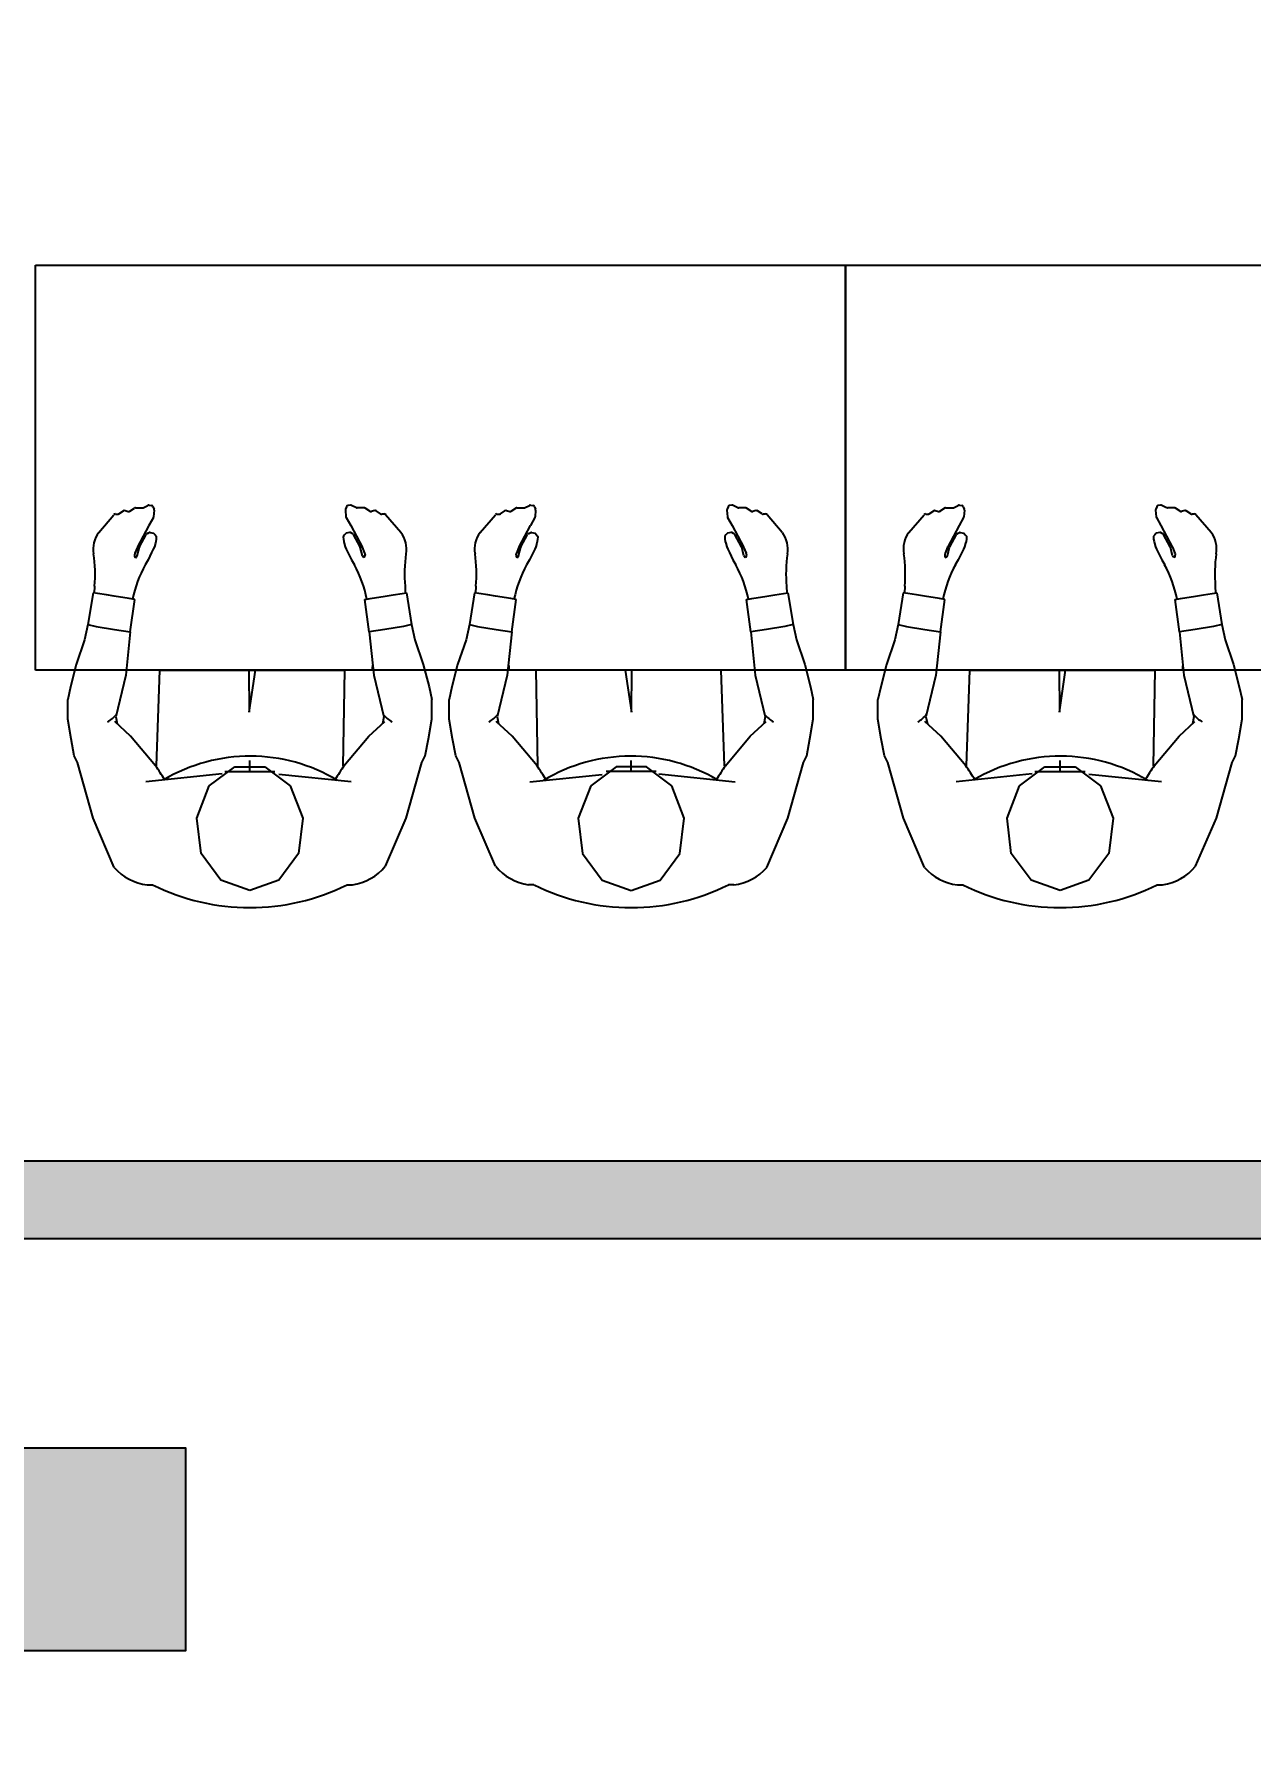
# Model space of a CAD drawing. Header units: metres. Extents: x -1 to 148, y 0 to 108.
# Drawn here: x 34.954 to 36.755, y 93.556 to 96.095 of the extents above; entities that cross this region are included whole.
import ezdxf

# ---------------------------------------------------------------- set-up
doc = ezdxf.new("R2010")
doc.units = ezdxf.units.M
doc.header["$MEASUREMENT"] = 0
doc.header["$PDSIZE"] = -2
doc.layers.get('0').update_dxf_attribs({"linetype": 'CONTINUOUS'})
doc.layers.get('DEFPOINTS').update_dxf_attribs({"linetype": 'CONTINUOUS'})
for name, color, linetype in [('AUSSENWAND_STUETZE', 7, 'CONTINUOUS'), ('AUSSENWAND_STUETZE_FILLING', 7, 'CONTINUOUS'), ('BEMASZUNG', 8, 'CONTINUOUS'), ('INNENWAND', 7, 'CONTINUOUS'), ('INNENWAND_FILLING', 7, 'CONTINUOUS'), ('MOEBEL', 6, 'CONTINUOUS'), ('ZUFAHRTEN_WEGE', 8, 'CONTINUOUS')]:
    doc.layers.add(name, color=color, linetype=linetype)
doc.styles.add('ARIAL', font='arial.ttf')
doc.dimstyles.new('Meter_Bem', dxfattribs={"dimtxt": 0.35, "dimasz": 0.015, "dimexe": 0, "dimexo": 0.1, "dimgap": 0.05, "dimtad": 1, "dimzin": 0, "dimdsep": 46, "dimtxsty": 'ARIAL', "dimblk1": 'mass1', "dimblk2": 'mass2', "dimsah": 1, "dimcen": 0.125, "dimse1": 1, "dimse2": 1, "dimclrd": 256, "dimclre": 1, "dimclrt": 256, "dimazin": 0, "dimtp": 102033525.0, "dimtm": 1, "dimtfac": 1, "dimtix": 1, "dimtmove": 2, "dimatfit": 3, "dimldrblk": 'mass2', "dimfxl": 1, "dimtolj": 1, "dimtzin": 0, "dimlwd": -1, "dimarcsym": 0})

# ---------------------------------------------------------------- blocks, each defined once
blk = doc.blocks.new('mass1')
for p, q in [((0, 25.5), (0, -12.75)), ((-5, -5), (5, 5)), ((-5, 0), (5, 0))]:
    blk.add_line(p, q)
blk = doc.blocks.new('mass2')
for p, q in [((0, -25.5), (0, 12.75)), ((5, 5), (-5, -5)), ((5, 0), (-5, 0))]:
    blk.add_line(p, q)
blk = doc.blocks.new('*D12')
at = {"layer": 'BEMASZUNG', "transparency": 16777216}
blk.add_line((-1, 1.015), (-1, 106.295), dxfattribs=at)
at = {"layer": 'DEFPOINTS', "color": 0, "transparency": 16777216}
for p in [(-1, 106.31), (35.2738, 106.31), (2.008, 1)]:
    blk.add_point(p, dxfattribs=at)
at = {"layer": 'BEMASZUNG', "transparency": 16777216, "xscale": 0.015, "yscale": 0.015, "zscale": 0.015}
for name, p, rotation in [('mass2', (-1, 106.31), 90), ('mass1', (-1, 1), 270)]:
    blk.add_blockref(name, p, dxfattribs=dict(at, rotation=rotation))
at = {"layer": 'BEMASZUNG', "transparency": 16777216, "insert": (-1.2288, 53.655), "char_height": 0.35, "attachment_point": 5, "rotation": 90, "style": 'ARIAL'}
blk.add_mtext('\\A1;105.31', dxfattribs=at)
blk = doc.blocks.new('*D29')
at = {"layer": 'BEMASZUNG', "transparency": 16777216}
blk.add_line((0.9549, 107.2546), (147.9128, 107.2546), dxfattribs=at)
at = {"layer": 'DEFPOINTS', "color": 0, "transparency": 16777216}
for p in [(147.9278, 107.2546), (147.9278, 78.5665), (0.9399, 71.0455)]:
    blk.add_point(p, dxfattribs=at)
at = {"layer": 'BEMASZUNG', "transparency": 16777216, "xscale": 0.015, "yscale": 0.015, "zscale": 0.015, "rotation": 180}
blk.add_blockref('mass1', (0.9399, 107.2546), dxfattribs=at)
at = {"layer": 'BEMASZUNG', "transparency": 16777216, "xscale": 0.015, "yscale": 0.015, "zscale": 0.015}
blk.add_blockref('mass2', (147.9278, 107.2546), dxfattribs=at)
at = {"layer": 'BEMASZUNG', "transparency": 16777216, "insert": (74.4339, 107.4833), "char_height": 0.35, "attachment_point": 5, "style": 'ARIAL'}
blk.add_mtext('\\A1;146.99', dxfattribs=at)

msp = doc.modelspace()

# ---------------------------------------------------------------- hatches: boundary and pattern name
at = {"layer": 'AUSSENWAND_STUETZE_FILLING'}
msp.add_hatch(color=256, dxfattribs=at).paths.add_polyline_path([(35.178, 93.7002), (35.178, 94.0002), (34.878, 94.0002), (34.878, 93.7002)])
at = {"layer": 'INNENWAND_FILLING'}
h = msp.add_hatch(color=256, dxfattribs=at)
h.dxf.hatch_style = 1
h.paths.add_polyline_path([(42.8359, 97.906), (42.7209, 97.906), (42.7209, 94.4259), (42.1709, 94.4259), (34.4622, 94.4259), (34.4622, 94.3109), (42.7209, 94.3109), (42.7209, 91.9797), (42.8359, 91.9793)])

# ---------------------------------------------------------------- linework, layer by layer
at = {"layer": 'AUSSENWAND_STUETZE'}
msp.add_lwpolyline([(34.878, 93.7002), (35.178, 93.7002), (35.178, 94.0002), (34.878, 94.0002)], close=True, dxfattribs=at)
at = {"layer": 'INNENWAND'}
for p, q in [((34.4622, 94.4259), (42.7209, 94.4259)), ((34.4622, 94.3109), (42.7209, 94.3109))]:
    msp.add_line(p, q, dxfattribs=at)
at = {"layer": 'MOEBEL', "ltscale": 0.2}
for p, q in [((34.9554, 95.1526), (34.9554, 95.7526)), ((34.9554, 95.7526), (36.1554, 95.7526)), ((34.9554, 95.1526), (34.9554, 95.7526)), ((34.9554, 95.7526), (36.1554, 95.7526)), ((36.1554, 95.7526), (36.1554, 95.1526)), ((36.1554, 95.1526), (36.1554, 95.7526)), ((36.1554, 95.7526), (37.3554, 95.7526)), ((36.1554, 95.1526), (36.1554, 95.7526)), ((36.1554, 95.7526), (37.3554, 95.7526)), ((36.1554, 95.7526), (36.1554, 95.1526)), ((36.1554, 95.1526), (34.9554, 95.1526)), ((36.1554, 95.1526), (34.9554, 95.1526)), ((37.3554, 95.1526), (36.1554, 95.1526)), ((37.3554, 95.1526), (36.1554, 95.1526))]:
    msp.add_line(p, q, dxfattribs=at)
at = {"layer": 'ZUFAHRTEN_WEGE'}
for p, q in [((35.0492, 95.3568), (35.0717, 95.3831)), ((35.0741, 95.3841), (35.0775, 95.3839)), ((35.0792, 95.3843), (35.0859, 95.3887)), ((35.0882, 95.3891), (35.0929, 95.3878)), ((35.0952, 95.3882), (35.1021, 95.3927)), ((35.1036, 95.3932), (35.1138, 95.3931)), ((35.115, 95.3934), (35.1222, 95.3969)), ((35.1302, 95.3787), (35.1235, 95.3672)), ((35.1239, 95.3972), (35.1274, 95.3966)), ((35.1295, 95.3949), (35.1311, 95.3911)), ((35.1313, 95.3898), (35.1306, 95.3799)), ((35.4146, 95.3898), (35.4153, 95.3799)), ((35.4164, 95.3949), (35.4148, 95.3911)), ((35.4157, 95.3787), (35.4224, 95.3672)), ((35.422, 95.3972), (35.4185, 95.3966)), ((35.4309, 95.3934), (35.4238, 95.3969)), ((35.4423, 95.3932), (35.4322, 95.3931)), ((35.4507, 95.3882), (35.4439, 95.3927)), ((35.4577, 95.3891), (35.453, 95.3878)), ((35.4667, 95.3843), (35.46, 95.3887)), ((35.4719, 95.3841), (35.4685, 95.3839)), ((35.4968, 95.3568), (35.4742, 95.3831)), ((35.6141, 95.3568), (35.6367, 95.3831)), ((35.639, 95.3841), (35.6424, 95.3839)), ((35.6442, 95.3843), (35.6509, 95.3887)), ((35.6532, 95.3891), (35.6579, 95.3878)), ((35.6602, 95.3882), (35.667, 95.3927)), ((35.6686, 95.3932), (35.6787, 95.3931)), ((35.68, 95.3934), (35.6871, 95.3969)), ((35.6952, 95.3787), (35.6885, 95.3672)), ((35.6888, 95.3972), (35.6923, 95.3966)), ((35.6945, 95.3949), (35.6961, 95.3911)), ((35.6963, 95.3898), (35.6956, 95.3799)), ((35.9795, 95.3898), (35.9803, 95.3799)), ((35.9814, 95.3949), (35.9798, 95.3911)), ((35.9806, 95.3787), (35.9874, 95.3672)), ((35.987, 95.3972), (35.9835, 95.3966)), ((35.9959, 95.3934), (35.9887, 95.3969)), ((36.0073, 95.3932), (35.9971, 95.3931)), ((36.0157, 95.3882), (36.0088, 95.3927)), ((36.0227, 95.3891), (36.0179, 95.3878)), ((36.0317, 95.3843), (36.025, 95.3887)), ((36.0368, 95.3841), (36.0334, 95.3839)), ((36.0617, 95.3568), (36.0392, 95.3831)), ((36.2492, 95.3568), (36.2717, 95.3831)), ((36.2741, 95.3841), (36.2775, 95.3839)), ((36.2792, 95.3843), (36.2859, 95.3887)), ((36.2882, 95.3891), (36.2929, 95.3878)), ((36.2952, 95.3882), (36.3021, 95.3927)), ((36.3036, 95.3932), (36.3138, 95.3931)), ((36.315, 95.3934), (36.3222, 95.3969)), ((36.3302, 95.3787), (36.3235, 95.3672)), ((36.3239, 95.3972), (36.3274, 95.3966)), ((36.3295, 95.3949), (36.3311, 95.3911)), ((36.3313, 95.3898), (36.3306, 95.3799)), ((36.6146, 95.3898), (36.6153, 95.3799)), ((36.6164, 95.3949), (36.6148, 95.3911)), ((36.6157, 95.3787), (36.6224, 95.3672)), ((36.622, 95.3972), (36.6185, 95.3966)), ((36.6309, 95.3934), (36.6238, 95.3969)), ((36.6423, 95.3932), (36.6322, 95.3931)), ((36.6507, 95.3882), (36.6439, 95.3927)), ((36.6577, 95.3891), (36.653, 95.3878)), ((36.6667, 95.3843), (36.66, 95.3887)), ((36.6719, 95.3841), (36.6685, 95.3839)), ((36.6968, 95.3568), (36.6742, 95.3831)), ((35.1234, 95.3671), (35.1066, 95.3354)), ((35.1096, 95.3355), (35.1195, 95.3535)), ((35.1214, 95.355), (35.124, 95.3567)), ((35.1252, 95.3568), (35.1305, 95.3558)), ((35.1305, 95.3558), (35.1327, 95.3533)), ((35.1327, 95.3533), (35.1343, 95.3511)), ((35.1343, 95.3511), (35.1345, 95.3496)), ((35.4116, 95.3511), (35.4114, 95.3496)), ((35.4132, 95.3533), (35.4116, 95.3511)), ((35.4155, 95.3558), (35.4132, 95.3533)), ((35.4207, 95.3568), (35.4155, 95.3558)), ((35.4245, 95.355), (35.4219, 95.3567)), ((35.4225, 95.3671), (35.4393, 95.3354)), ((35.4363, 95.3355), (35.4264, 95.3535)), ((35.6884, 95.3671), (35.6716, 95.3354)), ((35.6746, 95.3355), (35.6845, 95.3535)), ((35.6864, 95.355), (35.689, 95.3567)), ((35.6902, 95.3568), (35.6954, 95.3558)), ((35.6954, 95.3558), (35.6977, 95.3533)), ((35.6977, 95.3533), (35.6993, 95.3511)), ((35.6993, 95.3511), (35.6995, 95.3496)), ((35.9766, 95.3511), (35.9764, 95.3496)), ((35.9781, 95.3533), (35.9766, 95.3511)), ((35.9804, 95.3558), (35.9781, 95.3533)), ((35.9857, 95.3568), (35.9804, 95.3558)), ((35.9895, 95.355), (35.9869, 95.3567)), ((35.9874, 95.3671), (36.0043, 95.3354)), ((36.0013, 95.3355), (35.9913, 95.3535)), ((36.3234, 95.3671), (36.3066, 95.3354)), ((36.3096, 95.3355), (36.3195, 95.3535)), ((36.3214, 95.355), (36.324, 95.3567)), ((36.3252, 95.3568), (36.3305, 95.3558)), ((36.3305, 95.3558), (36.3327, 95.3533)), ((36.3327, 95.3533), (36.3343, 95.3511)), ((36.3343, 95.3511), (36.3345, 95.3496)), ((36.6116, 95.3511), (36.6114, 95.3496)), ((36.6132, 95.3533), (36.6116, 95.3511)), ((36.6155, 95.3558), (36.6132, 95.3533)), ((36.6207, 95.3568), (36.6155, 95.3558)), ((36.6245, 95.355), (36.6219, 95.3567)), ((36.6225, 95.3671), (36.6393, 95.3354)), ((36.6363, 95.3355), (36.6264, 95.3535)), ((35.1026, 95.3256), (35.1022, 95.3231)), ((35.1065, 95.3352), (35.1028, 95.3262)), ((35.1062, 95.3219), (35.1094, 95.3349)), ((35.1275, 95.3271), (35.1223, 95.3161)), ((35.1301, 95.3322), (35.1275, 95.3271)), ((35.1316, 95.3354), (35.1301, 95.3322)), ((35.1331, 95.3407), (35.1316, 95.3354)), ((35.1338, 95.3433), (35.1331, 95.3407)), ((35.1343, 95.3466), (35.1338, 95.3433)), ((35.1345, 95.3496), (35.1343, 95.3466)), ((35.4114, 95.3496), (35.4116, 95.3466)), ((35.4116, 95.3466), (35.4122, 95.3433)), ((35.4122, 95.3433), (35.4128, 95.3407)), ((35.4128, 95.3407), (35.4144, 95.3354)), ((35.4144, 95.3354), (35.4158, 95.3322)), ((35.4158, 95.3322), (35.4184, 95.3271)), ((35.4184, 95.3271), (35.4237, 95.3161)), ((35.4398, 95.3219), (35.4365, 95.3349)), ((35.4394, 95.3352), (35.4431, 95.3262)), ((35.4433, 95.3256), (35.4437, 95.3231)), ((35.6676, 95.3256), (35.6672, 95.3231)), ((35.6715, 95.3352), (35.6678, 95.3262)), ((35.6711, 95.3219), (35.6744, 95.3349)), ((35.6925, 95.3271), (35.6872, 95.3161)), ((35.6951, 95.3322), (35.6925, 95.3271)), ((35.6965, 95.3354), (35.6951, 95.3322)), ((35.698, 95.3407), (35.6965, 95.3354)), ((35.6987, 95.3433), (35.698, 95.3407)), ((35.6992, 95.3466), (35.6987, 95.3433)), ((35.6995, 95.3496), (35.6992, 95.3466)), ((35.9764, 95.3496), (35.9766, 95.3466)), ((35.9766, 95.3466), (35.9771, 95.3433)), ((35.9771, 95.3433), (35.9778, 95.3407)), ((35.9778, 95.3407), (35.9793, 95.3354)), ((35.9793, 95.3354), (35.9808, 95.3322)), ((35.9808, 95.3322), (35.9833, 95.3271)), ((35.9833, 95.3271), (35.9886, 95.3161)), ((36.0047, 95.3219), (36.0015, 95.3349)), ((36.0044, 95.3352), (36.0081, 95.3262)), ((36.0083, 95.3256), (36.0087, 95.3231)), ((36.3026, 95.3256), (36.3022, 95.3231)), ((36.3065, 95.3352), (36.3028, 95.3262)), ((36.3062, 95.3219), (36.3094, 95.3349)), ((36.3275, 95.3271), (36.3223, 95.3161)), ((36.3301, 95.3322), (36.3275, 95.3271)), ((36.3316, 95.3354), (36.3301, 95.3322)), ((36.3331, 95.3407), (36.3316, 95.3354)), ((36.3338, 95.3433), (36.3331, 95.3407)), ((36.3343, 95.3466), (36.3338, 95.3433)), ((36.3345, 95.3496), (36.3343, 95.3466)), ((36.6114, 95.3496), (36.6116, 95.3466)), ((36.6116, 95.3466), (36.6122, 95.3433)), ((36.6122, 95.3433), (36.6128, 95.3407)), ((36.6128, 95.3407), (36.6144, 95.3354)), ((36.6144, 95.3354), (36.6158, 95.3322)), ((36.6158, 95.3322), (36.6184, 95.3271)), ((36.6184, 95.3271), (36.6237, 95.3161)), ((36.6398, 95.3219), (36.6365, 95.3349)), ((36.6394, 95.3352), (36.6431, 95.3262)), ((36.6433, 95.3256), (36.6437, 95.3231)), ((35.1033, 95.3204), (35.1042, 95.3197)), ((35.1042, 95.3197), (35.105, 95.3202)), ((35.1223, 95.3161), (35.1179, 95.3088)), ((35.4237, 95.3161), (35.428, 95.3088)), ((35.4417, 95.3197), (35.441, 95.3202)), ((35.4426, 95.3204), (35.4417, 95.3197)), ((35.6683, 95.3204), (35.6691, 95.3197)), ((35.6691, 95.3197), (35.6699, 95.3202)), ((35.6872, 95.3161), (35.6829, 95.3088)), ((35.9886, 95.3161), (35.993, 95.3088)), ((36.0067, 95.3197), (36.0059, 95.3202)), ((36.0076, 95.3204), (36.0067, 95.3197)), ((36.3033, 95.3204), (36.3042, 95.3197)), ((36.3042, 95.3197), (36.305, 95.3202)), ((36.3223, 95.3161), (36.3179, 95.3088)), ((36.6237, 95.3161), (36.628, 95.3088)), ((36.6417, 95.3197), (36.641, 95.3202)), ((36.6426, 95.3204), (36.6417, 95.3197)), ((35.043, 95.2772), (35.0426, 95.267)), ((35.043, 95.2772), (35.0426, 95.267)), ((35.5029, 95.2772), (35.5033, 95.267)), ((35.5029, 95.2772), (35.5033, 95.267)), ((35.608, 95.2772), (35.6075, 95.267)), ((35.608, 95.2772), (35.6075, 95.267)), ((36.0679, 95.2772), (36.0683, 95.267)), ((36.0679, 95.2772), (36.0683, 95.267)), ((36.243, 95.2772), (36.2426, 95.267)), ((36.243, 95.2772), (36.2426, 95.267)), ((36.7029, 95.2772), (36.7033, 95.267)), ((36.7029, 95.2772), (36.7033, 95.267)), ((35.0408, 95.2673), (35.0332, 95.2202)), ((35.0474, 95.2662), (35.0408, 95.2673)), ((35.0605, 95.2644), (35.0474, 95.2662)), ((35.0722, 95.2626), (35.0605, 95.2644)), ((35.0945, 95.2588), (35.0722, 95.2626)), ((35.1025, 95.2575), (35.0945, 95.2588)), ((35.0959, 95.2093), (35.1025, 95.2575)), ((35.4435, 95.2575), (35.4515, 95.2588)), ((35.45, 95.2093), (35.4435, 95.2575)), ((35.4515, 95.2588), (35.4737, 95.2626)), ((35.4737, 95.2626), (35.4854, 95.2644)), ((35.4854, 95.2644), (35.4985, 95.2662)), ((35.4985, 95.2662), (35.5052, 95.2673)), ((35.5052, 95.2673), (35.5127, 95.2202)), ((35.6057, 95.2673), (35.5982, 95.2202)), ((35.6124, 95.2662), (35.6057, 95.2673)), ((35.6255, 95.2644), (35.6124, 95.2662)), ((35.6371, 95.2626), (35.6255, 95.2644)), ((35.6594, 95.2588), (35.6371, 95.2626)), ((35.6674, 95.2575), (35.6594, 95.2588)), ((35.6609, 95.2093), (35.6674, 95.2575)), ((36.0084, 95.2575), (36.0164, 95.2588)), ((36.0149, 95.2093), (36.0084, 95.2575)), ((36.0164, 95.2588), (36.0387, 95.2626)), ((36.0387, 95.2626), (36.0504, 95.2644)), ((36.0504, 95.2644), (36.0635, 95.2662)), ((36.0635, 95.2662), (36.0701, 95.2673)), ((36.0701, 95.2673), (36.0776, 95.2202)), ((36.2408, 95.2673), (36.2332, 95.2202)), ((36.2474, 95.2662), (36.2408, 95.2673)), ((36.2605, 95.2644), (36.2474, 95.2662)), ((36.2722, 95.2626), (36.2605, 95.2644)), ((36.2945, 95.2588), (36.2722, 95.2626)), ((36.3025, 95.2575), (36.2945, 95.2588)), ((36.2959, 95.2093), (36.3025, 95.2575)), ((36.6435, 95.2575), (36.6515, 95.2588)), ((36.65, 95.2093), (36.6435, 95.2575)), ((36.6515, 95.2588), (36.6737, 95.2626)), ((36.6737, 95.2626), (36.6854, 95.2644)), ((36.6854, 95.2644), (36.6985, 95.2662)), ((36.6985, 95.2662), (36.7052, 95.2673)), ((36.7052, 95.2673), (36.7127, 95.2202)), ((35.0332, 95.2202), (35.0284, 95.1977)), ((35.0336, 95.2217), (35.0332, 95.2202)), ((35.0332, 95.2202), (35.0454, 95.2175)), ((35.0454, 95.2175), (35.0728, 95.2132)), ((35.0728, 95.2132), (35.0959, 95.2093)), ((35.0959, 95.2093), (35.0893, 95.1454)), ((35.4731, 95.2132), (35.45, 95.2093)), ((35.45, 95.2093), (35.4566, 95.1454)), ((35.5005, 95.2175), (35.4731, 95.2132)), ((35.5127, 95.2202), (35.5005, 95.2175)), ((35.5123, 95.2217), (35.5127, 95.2202)), ((35.5127, 95.2202), (35.5175, 95.1977)), ((35.5982, 95.2202), (35.5934, 95.1977)), ((35.5986, 95.2217), (35.5982, 95.2202)), ((35.5982, 95.2202), (35.6103, 95.2175)), ((35.6103, 95.2175), (35.6377, 95.2132)), ((35.6377, 95.2132), (35.6609, 95.2093)), ((35.6609, 95.2093), (35.6542, 95.1454)), ((36.0381, 95.2132), (36.0149, 95.2093)), ((36.0149, 95.2093), (36.0216, 95.1454)), ((36.0655, 95.2175), (36.0381, 95.2132)), ((36.0776, 95.2202), (36.0655, 95.2175)), ((36.0773, 95.2217), (36.0776, 95.2202)), ((36.0776, 95.2202), (36.0825, 95.1977)), ((36.2332, 95.2202), (36.2284, 95.1977)), ((36.2336, 95.2217), (36.2332, 95.2202)), ((36.2332, 95.2202), (36.2454, 95.2175)), ((36.2454, 95.2175), (36.2728, 95.2132)), ((36.2728, 95.2132), (36.2959, 95.2093)), ((36.2959, 95.2093), (36.2893, 95.1454)), ((36.6731, 95.2132), (36.65, 95.2093)), ((36.65, 95.2093), (36.6566, 95.1454)), ((36.7005, 95.2175), (36.6731, 95.2132)), ((36.7127, 95.2202), (36.7005, 95.2175)), ((36.7123, 95.2217), (36.7127, 95.2202)), ((36.7127, 95.2202), (36.7175, 95.1977)), ((35.0284, 95.1977), (35.0159, 95.1613)), ((35.5175, 95.1977), (35.53, 95.1613)), ((35.5934, 95.1977), (35.5808, 95.1613)), ((36.0825, 95.1977), (36.095, 95.1613)), ((36.2284, 95.1977), (36.2159, 95.1613)), ((36.7175, 95.1977), (36.73, 95.1613)), ((35.0159, 95.1613), (35.0075, 95.1281)), ((35.1346, 95.0108), (35.1396, 95.1526)), ((35.1396, 95.1526), (35.4138, 95.1526)), ((35.2726, 95.0907), (35.272, 95.1526)), ((35.2721, 95.0907), (35.2813, 95.1526)), ((35.4113, 95.0108), (35.4138, 95.1526)), ((35.4543, 95.1561), (35.4542, 95.1549)), ((35.4544, 95.1572), (35.4543, 95.1561)), ((35.4545, 95.1584), (35.4544, 95.1572)), ((35.4548, 95.1595), (35.4545, 95.1584)), ((35.4551, 95.1606), (35.4548, 95.1595)), ((35.53, 95.1613), (35.5385, 95.1281)), ((35.5808, 95.1613), (35.5724, 95.1281)), ((35.6558, 95.1606), (35.6561, 95.1595)), ((35.6561, 95.1595), (35.6564, 95.1584)), ((35.6564, 95.1584), (35.6565, 95.1572)), ((35.6565, 95.1572), (35.6566, 95.1561)), ((35.6566, 95.1561), (35.6567, 95.1549)), ((35.6996, 95.0108), (35.6971, 95.1526)), ((35.9713, 95.1526), (35.6971, 95.1526)), ((35.8388, 95.0907), (35.8296, 95.1526)), ((35.8383, 95.0907), (35.8389, 95.1526)), ((35.9763, 95.0108), (35.9713, 95.1526)), ((36.095, 95.1613), (36.1034, 95.1281)), ((36.2159, 95.1613), (36.2075, 95.1281)), ((36.3346, 95.0108), (36.3396, 95.1526)), ((36.3396, 95.1526), (36.6138, 95.1526)), ((36.4726, 95.0907), (36.472, 95.1526)), ((36.4721, 95.0907), (36.4813, 95.1526)), ((36.6113, 95.0108), (36.6138, 95.1526)), ((36.6543, 95.1561), (36.6542, 95.1549)), ((36.6544, 95.1572), (36.6543, 95.1561)), ((36.6545, 95.1584), (36.6544, 95.1572)), ((36.6548, 95.1595), (36.6545, 95.1584)), ((36.6551, 95.1606), (36.6548, 95.1595)), ((36.73, 95.1613), (36.7385, 95.1281)), ((35.0075, 95.1281), (35.0033, 95.1093)), ((35.0893, 95.1454), (35.0745, 95.0836)), ((35.4566, 95.1454), (35.4714, 95.0836)), ((35.5385, 95.1281), (35.5426, 95.1093)), ((35.5724, 95.1281), (35.5683, 95.1093)), ((35.6542, 95.1454), (35.6395, 95.0836)), ((36.0216, 95.1454), (36.0364, 95.0836)), ((36.1034, 95.1281), (36.1076, 95.1093)), ((36.2075, 95.1281), (36.2033, 95.1093)), ((36.2893, 95.1454), (36.2745, 95.0836)), ((36.6566, 95.1454), (36.6714, 95.0836)), ((36.7385, 95.1281), (36.7426, 95.1093)), ((35.0033, 95.0803), (35.0033, 95.1093)), ((35.5426, 95.0803), (35.5426, 95.1093)), ((35.5682, 95.0803), (35.5683, 95.1093)), ((36.1076, 95.0803), (36.1076, 95.1093)), ((36.2033, 95.0803), (36.2033, 95.1093)), ((36.7426, 95.0803), (36.7426, 95.1093)), ((35.0083, 95.0512), (35.0033, 95.0803)), ((35.0965, 95.0548), (35.073, 95.0766)), ((35.0745, 95.0836), (35.0765, 95.0734)), ((35.4494, 95.0548), (35.4729, 95.0766)), ((35.4714, 95.0836), (35.4694, 95.0734)), ((35.5376, 95.0512), (35.5426, 95.0803)), ((35.5733, 95.0512), (35.5682, 95.0803)), ((35.6615, 95.0548), (35.638, 95.0766)), ((35.6395, 95.0836), (35.6415, 95.0734)), ((36.0143, 95.0548), (36.0379, 95.0766)), ((36.0364, 95.0836), (36.0344, 95.0734)), ((36.1025, 95.0512), (36.1076, 95.0803)), ((36.2083, 95.0512), (36.2033, 95.0803)), ((36.2965, 95.0548), (36.273, 95.0766)), ((36.2745, 95.0836), (36.2765, 95.0734)), ((36.6494, 95.0548), (36.6729, 95.0766)), ((36.6714, 95.0836), (36.6694, 95.0734)), ((36.7376, 95.0512), (36.7426, 95.0803)), ((35.013, 95.0257), (35.0083, 95.0512)), ((35.1335, 95.0108), (35.0965, 95.0548)), ((35.4124, 95.0108), (35.4494, 95.0548)), ((35.5329, 95.0257), (35.5376, 95.0512)), ((35.578, 95.0257), (35.5733, 95.0512)), ((35.6984, 95.0108), (35.6615, 95.0548)), ((35.9774, 95.0108), (36.0143, 95.0548)), ((36.0979, 95.0257), (36.1025, 95.0512)), ((36.213, 95.0257), (36.2083, 95.0512)), ((36.3335, 95.0108), (36.2965, 95.0548)), ((36.6124, 95.0108), (36.6494, 95.0548)), ((36.7329, 95.0257), (36.7376, 95.0512)), ((35.0179, 95.0157), (35.013, 95.0257)), ((35.528, 95.0157), (35.5329, 95.0257)), ((35.5829, 95.0157), (35.578, 95.0257)), ((36.093, 95.0157), (36.0979, 95.0257)), ((36.2179, 95.0157), (36.213, 95.0257)), ((36.728, 95.0157), (36.7329, 95.0257)), ((35.0412, 94.9334), (35.0179, 95.0157)), ((35.2319, 94.9991), (35.1191, 94.9875)), ((35.213, 94.9812), (35.2506, 95.0097)), ((35.2359, 95.0026), (35.3101, 95.0026)), ((35.2506, 95.0097), (35.2953, 95.0097)), ((35.273, 95.0026), (35.273, 95.0187)), ((35.2953, 95.0097), (35.3329, 94.9812)), ((35.4231, 94.9875), (35.3159, 94.9982)), ((35.5048, 94.9334), (35.528, 95.0157)), ((35.6061, 94.9334), (35.5829, 95.0157)), ((35.6878, 94.9875), (35.795, 94.9982)), ((35.8156, 95.0097), (35.778, 94.9812)), ((35.875, 95.0026), (35.8008, 95.0026)), ((35.8603, 95.0097), (35.8156, 95.0097)), ((35.8379, 95.0026), (35.8379, 95.0187)), ((35.8979, 94.9812), (35.8603, 95.0097)), ((35.879, 94.9991), (35.9918, 94.9875)), ((36.0697, 94.9334), (36.093, 95.0157)), ((36.2412, 94.9334), (36.2179, 95.0157)), ((36.4319, 94.9991), (36.3191, 94.9875)), ((36.413, 94.9812), (36.4506, 95.0097)), ((36.4359, 95.0026), (36.5101, 95.0026)), ((36.4506, 95.0097), (36.4953, 95.0097)), ((36.473, 95.0026), (36.473, 95.0187)), ((36.4953, 95.0097), (36.5329, 94.9812)), ((36.6231, 94.9875), (36.5159, 94.9982)), ((36.7048, 94.9334), (36.728, 95.0157)), ((35.1945, 94.9333), (35.213, 94.9812)), ((35.3329, 94.9812), (35.3515, 94.9333)), ((35.778, 94.9812), (35.7594, 94.9333)), ((35.9164, 94.9333), (35.8979, 94.9812)), ((36.3945, 94.9333), (36.413, 94.9812)), ((36.5329, 94.9812), (36.5515, 94.9333)), ((35.0722, 94.8602), (35.0412, 94.9334)), ((35.2008, 94.8812), (35.1945, 94.9333)), ((35.3515, 94.9333), (35.3451, 94.8812)), ((35.4738, 94.8622), (35.5048, 94.9334)), ((35.6371, 94.8622), (35.6061, 94.9334)), ((35.7594, 94.9333), (35.7658, 94.8812)), ((35.9101, 94.8812), (35.9164, 94.9333)), ((36.0387, 94.8602), (36.0697, 94.9334)), ((36.2722, 94.8602), (36.2412, 94.9334)), ((36.4008, 94.8812), (36.3945, 94.9333)), ((36.5515, 94.9333), (36.5451, 94.8812)), ((36.6738, 94.8622), (36.7048, 94.9334)), ((35.2301, 94.8414), (35.2008, 94.8812)), ((35.3451, 94.8812), (35.3158, 94.8414)), ((35.7658, 94.8812), (35.795, 94.8414)), ((35.8808, 94.8414), (35.9101, 94.8812)), ((36.4301, 94.8414), (36.4008, 94.8812)), ((36.5451, 94.8812), (36.5158, 94.8414)), ((35.121, 94.8346), (35.129, 94.8346)), ((35.273, 94.8265), (35.2301, 94.8414)), ((35.3158, 94.8414), (35.273, 94.8265)), ((35.4169, 94.8346), (35.425, 94.8346)), ((35.6939, 94.8346), (35.6859, 94.8346)), ((35.795, 94.8414), (35.8379, 94.8265)), ((35.8379, 94.8265), (35.8808, 94.8414)), ((35.9899, 94.8346), (35.9819, 94.8346)), ((36.321, 94.8346), (36.329, 94.8346)), ((36.473, 94.8265), (36.4301, 94.8414)), ((36.5158, 94.8414), (36.473, 94.8265)), ((36.6169, 94.8346), (36.625, 94.8346))]:
    msp.add_line(p, q, dxfattribs=at)
for centre, radius, start, end in [((35.0739, 95.3813), 0.00283, 85.8661, 139.4353), ((35.0777, 95.3867), 0.00283, 265.8661, 303.2828), ((35.0875, 95.3863), 0.00283, 75.0965, 123.2828), ((35.0937, 95.3906), 0.00283, 255.0965, 303.2747), ((35.1036, 95.3903), 0.00283, 89.9348, 123.2747), ((35.1138, 95.396), 0.00283, 269.9348, 295.913), ((35.1234, 95.3944), 0.00283, 80.3241, 115.913), ((35.1269, 95.3938), 0.00283, 23.0843, 80.3241), ((35.1278, 95.3801), 0.00283, 329.5422, 355.8427), ((35.1285, 95.39), 0.00283, 355.8427, 23.0843), ((35.4174, 95.39), 0.00283, 156.9157, 184.1573), ((35.4181, 95.3801), 0.00283, 184.1573, 210.4578), ((35.419, 95.3938), 0.00283, 99.6759, 156.9157), ((35.4225, 95.3944), 0.00283, 64.087, 99.6759), ((35.4322, 95.396), 0.00283, 244.087, 270.0652), ((35.4423, 95.3903), 0.00283, 56.7253, 90.0652), ((35.4523, 95.3906), 0.00283, 236.7253, 284.9035), ((35.4585, 95.3863), 0.00283, 56.7172, 104.9035), ((35.4683, 95.3867), 0.00283, 236.7172, 274.1339), ((35.4721, 95.3813), 0.00283, 40.5647, 94.1339), ((35.6388, 95.3813), 0.00283, 85.8661, 139.4353), ((35.6426, 95.3867), 0.00283, 265.8661, 303.2828), ((35.6524, 95.3863), 0.00283, 75.0965, 123.2828), ((35.6586, 95.3906), 0.00283, 255.0965, 303.2747), ((35.6686, 95.3903), 0.00283, 89.9348, 123.2747), ((35.6787, 95.396), 0.00283, 269.9348, 295.913), ((35.6884, 95.3944), 0.00283, 80.3241, 115.913), ((35.6919, 95.3938), 0.00283, 23.0843, 80.3241), ((35.6928, 95.3801), 0.00283, 329.5422, 355.8427), ((35.6935, 95.39), 0.00283, 355.8427, 23.0843), ((35.9824, 95.39), 0.00283, 156.9157, 184.1573), ((35.9831, 95.3801), 0.00283, 184.1573, 210.4578), ((35.984, 95.3938), 0.00283, 99.6759, 156.9157), ((35.9875, 95.3944), 0.00283, 64.087, 99.6759), ((35.9971, 95.396), 0.00283, 244.087, 270.0652), ((36.0073, 95.3903), 0.00283, 56.7253, 90.0652), ((36.0172, 95.3906), 0.00283, 236.7253, 284.9035), ((36.0234, 95.3863), 0.00283, 56.7172, 104.9035), ((36.0332, 95.3867), 0.00283, 236.7172, 274.1339), ((36.037, 95.3813), 0.00283, 40.5647, 94.1339), ((36.2739, 95.3813), 0.00283, 85.8661, 139.4353), ((36.2777, 95.3867), 0.00283, 265.8661, 303.2828), ((36.2875, 95.3863), 0.00283, 75.0965, 123.2828), ((36.2937, 95.3906), 0.00283, 255.0965, 303.2747), ((36.3036, 95.3903), 0.00283, 89.9348, 123.2747), ((36.3138, 95.396), 0.00283, 269.9348, 295.913), ((36.3234, 95.3944), 0.00283, 80.3241, 115.913), ((36.3269, 95.3938), 0.00283, 23.0843, 80.3241), ((36.3278, 95.3801), 0.00283, 329.5422, 355.8427), ((36.3285, 95.39), 0.00283, 355.8427, 23.0843), ((36.6174, 95.39), 0.00283, 156.9157, 184.1573), ((36.6181, 95.3801), 0.00283, 184.1573, 210.4578), ((36.619, 95.3938), 0.00283, 99.6759, 156.9157), ((36.6225, 95.3944), 0.00283, 64.087, 99.6759), ((36.6322, 95.396), 0.00283, 244.087, 270.0652), ((36.6423, 95.3903), 0.00283, 56.7253, 90.0652), ((36.6523, 95.3906), 0.00283, 236.7253, 284.9035), ((36.6585, 95.3863), 0.00283, 56.7172, 104.9035), ((36.6683, 95.3867), 0.00283, 236.7172, 274.1339), ((36.6721, 95.3813), 0.00283, 40.5647, 94.1339), ((35.0825, 95.3321), 0.0415, 143.4501, 189.999), ((35.1221, 95.3523), 0.00283, 104.0424, 153.5306), ((35.1259, 95.3657), 0.00283, 149.5422, 152.0077), ((35.1247, 95.354), 0.00283, 79.4744, 104.0424), ((35.4212, 95.354), 0.00283, 75.9576, 100.5256), ((35.42, 95.3657), 0.00283, 27.9923, 30.4578), ((35.4238, 95.3523), 0.00283, 26.4694, 75.9576), ((35.4635, 95.3321), 0.0415, 350.001, 36.5499), ((35.6474, 95.3321), 0.0415, 143.4501, 189.999), ((35.687, 95.3523), 0.00283, 104.0424, 153.5306), ((35.6909, 95.3657), 0.00283, 149.5422, 152.0077), ((35.6897, 95.354), 0.00283, 79.4744, 104.0424), ((35.9862, 95.354), 0.00283, 75.9576, 100.5256), ((35.9849, 95.3657), 0.00283, 27.9923, 30.4578), ((35.9888, 95.3523), 0.00283, 26.4694, 75.9576), ((36.0284, 95.3321), 0.0415, 350.001, 36.5499), ((36.2825, 95.3321), 0.0415, 143.4501, 189.999), ((36.3221, 95.3523), 0.00283, 104.0424, 153.5306), ((36.3259, 95.3657), 0.00283, 149.5422, 152.0077), ((36.3247, 95.354), 0.00283, 79.4744, 104.0424), ((36.6212, 95.354), 0.00283, 75.9576, 100.5256), ((36.62, 95.3657), 0.00283, 27.9923, 30.4578), ((36.6238, 95.3523), 0.00283, 26.4694, 75.9576), ((36.6635, 95.3321), 0.0415, 350.001, 36.5499), ((35.1054, 95.3251), 0.00283, 157.5874, 170.6085), ((35.1091, 95.3341), 0.00283, 152.0077, 157.5874), ((35.1122, 95.3342), 0.00283, 153.5306, 165.9337), ((35.4338, 95.3342), 0.00283, 14.0663, 26.4694), ((35.4368, 95.3341), 0.00283, 22.4126, 27.9923), ((35.4405, 95.3251), 0.00283, 9.3915, 22.4126), ((35.6704, 95.3251), 0.00283, 157.5874, 170.6085), ((35.6741, 95.3341), 0.00283, 152.0077, 157.5874), ((35.6771, 95.3342), 0.00283, 153.5306, 165.9337), ((35.9987, 95.3342), 0.00283, 14.0663, 26.4694), ((36.0018, 95.3341), 0.00283, 22.4126, 27.9923), ((36.0055, 95.3251), 0.00283, 9.3915, 22.4126), ((36.3054, 95.3251), 0.00283, 157.5874, 170.6085), ((36.3091, 95.3341), 0.00283, 152.0077, 157.5874), ((36.3122, 95.3342), 0.00283, 153.5306, 165.9337), ((36.6338, 95.3342), 0.00283, 14.0663, 26.4694), ((36.6368, 95.3341), 0.00283, 22.4126, 27.9923), ((36.6405, 95.3251), 0.00283, 9.3915, 22.4126), ((34.8351, 95.2952), 0.2087, 355.0731, 8.1902), ((35.2888, 95.2175), 0.1937, 151.885, 167.9411), ((35.105, 95.3226), 0.00283, 170.6085, 233.1266), ((35.1034, 95.3226), 0.00283, 303.2828, 345.9337), ((35.2571, 95.2175), 0.1937, 12.0589, 28.115), ((35.4425, 95.3226), 0.00283, 194.0663, 236.7172), ((35.4409, 95.3226), 0.00283, 306.8734, 9.3915), ((35.7109, 95.2952), 0.2087, 171.8098, 184.9269), ((35.4, 95.2952), 0.2087, 355.0731, 8.1902), ((35.8537, 95.2175), 0.1937, 151.885, 167.9411), ((35.67, 95.3226), 0.00283, 170.6085, 233.1266), ((35.6684, 95.3226), 0.00283, 303.2828, 345.9337), ((35.8221, 95.2175), 0.1937, 12.0589, 28.115), ((36.0075, 95.3226), 0.00283, 194.0663, 236.7172), ((36.0059, 95.3226), 0.00283, 306.8734, 9.3915), ((36.2758, 95.2952), 0.2087, 171.8098, 184.9269), ((36.0351, 95.2952), 0.2087, 355.0731, 8.1902), ((36.4888, 95.2175), 0.1937, 151.885, 167.9411), ((36.305, 95.3226), 0.00283, 170.6085, 233.1266), ((36.3034, 95.3226), 0.00283, 303.2828, 345.9337), ((36.4571, 95.2175), 0.1937, 12.0589, 28.115), ((36.6425, 95.3226), 0.00283, 194.0663, 236.7172), ((36.6409, 95.3226), 0.00283, 306.8734, 9.3915), ((36.9109, 95.2952), 0.2087, 171.8098, 184.9269), ((35.0421, 95.1137), 0.0425, 298.3529, 321.6392), ((35.5039, 95.1137), 0.0425, 218.3608, 241.6471), ((35.607, 95.1137), 0.0425, 298.3529, 321.6392), ((36.0688, 95.1137), 0.0425, 218.3608, 241.6471), ((36.2421, 95.1137), 0.0425, 298.3529, 321.6392), ((36.7039, 95.1137), 0.0425, 218.3608, 241.6471), ((35.2736, 94.7741), 0.2512, 59.0276, 120.6555), ((35.8373, 94.7741), 0.2512, 59.3445, 120.9724), ((36.4736, 94.7741), 0.2512, 59.0276, 120.6555), ((34.6436, 94.673), 0.5951, 32.2741, 34.5877), ((35.9024, 94.673), 0.5951, 145.4123, 147.7259), ((35.2085, 94.673), 0.5951, 32.2741, 34.5877), ((36.4673, 94.673), 0.5951, 145.4123, 147.7259), ((35.8436, 94.673), 0.5951, 32.2741, 34.5877), ((37.1024, 94.673), 0.5951, 145.4123, 147.7259), ((35.1301, 94.9112), 0.0771, 221.2761, 263.1749), ((35.4139, 94.9109), 0.0771, 278.2397, 320.8791), ((35.697, 94.9109), 0.0771, 219.1209, 261.7603), ((35.9808, 94.9112), 0.0771, 276.8251, 318.7239), ((36.3301, 94.9112), 0.0771, 221.2761, 263.1749), ((36.6139, 94.9109), 0.0771, 278.2397, 320.8791), ((35.273, 95.1254), 0.3245, 243.6587, 296.3413), ((35.8379, 95.1254), 0.3245, 243.6587, 296.3413), ((36.473, 95.1254), 0.3245, 243.6587, 296.3413)]:
    msp.add_arc(centre, radius, start, end, dxfattribs=at)

# ---------------------------------------------------------------- dimensions: what is measured, and where the dimension line sits
at = {"layer": 'BEMASZUNG'}
dim = msp.add_linear_dim(base=(147.9278, 107.2546), p1=(0.9399, 71.0455), p2=(147.9278, 78.5665), dimstyle='Meter_Bem', dxfattribs=at)
dim.commit()
dim.dimension.update_dxf_attribs({"geometry": '*D29', "text_midpoint": (74.4339, 107.4833)})
dim = msp.add_linear_dim(base=(-1, 106.31), p1=(2.008, 1), p2=(35.2738, 106.31), angle=90, dimstyle='Meter_Bem', dxfattribs=at)
dim.commit()
dim.dimension.update_dxf_attribs({"geometry": '*D12', "text_midpoint": (-1.2288, 53.655)})

doc.saveas('drawing.dxf')
